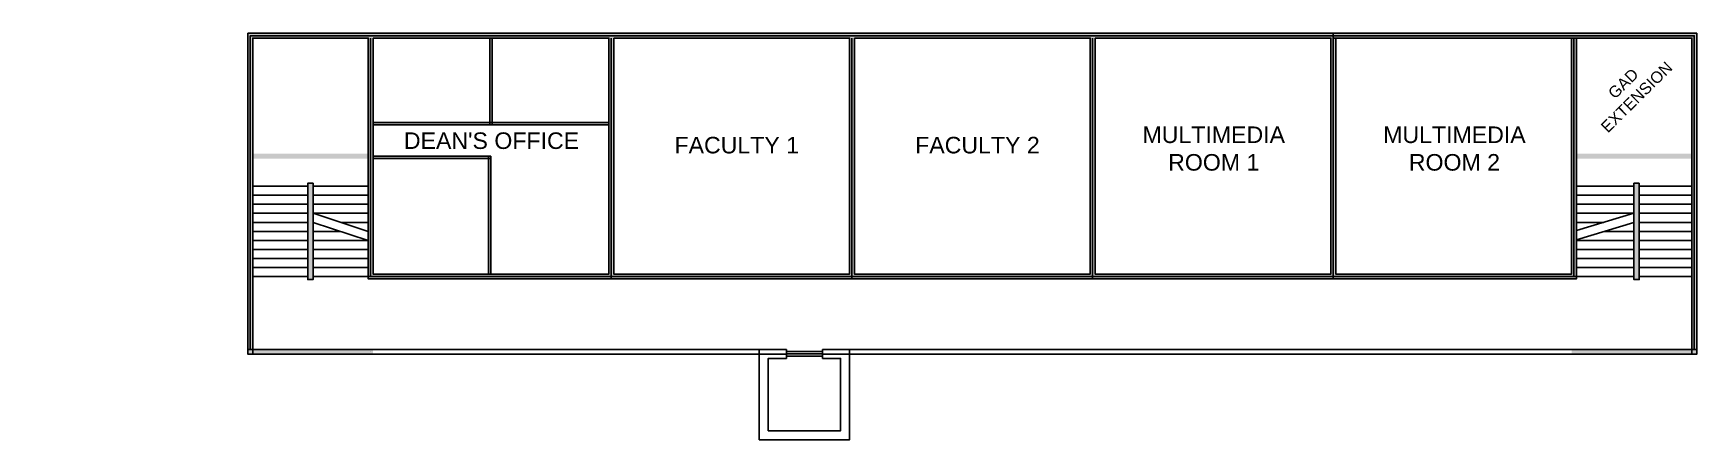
# Model space of a CAD drawing. Header units: centimetres. Extents: x 6412 to 61705, y 10642 to 24142.
import ezdxf

# ---------------------------------------------------------------- set-up
doc = ezdxf.new("R2010")
doc.units = ezdxf.units.CM
doc.layers.add('hatches', color=7, linetype='Continuous')
doc.styles.get("Standard").update_dxf_attribs({"font": 'arial.ttf'})

msp = doc.modelspace()

# ---------------------------------------------------------------- hatches: boundary and pattern name
at = {"layer": 'hatches'}
h = msp.add_hatch(color=256, dxfattribs=at)
h.dxf.hatch_style = 1
h.paths.add_polyline_path([(57625, 23982), (57545, 23982), (57545, 20882), (57545, 16142), (49705, 16142), (49705, 23982), (49625, 23982), (49625, 16062), (57625, 16062)])
h.paths.add_polyline_path([(8106, 15391), (9189, 15391), (9189, 15844), (8106, 15844)], flags=9)
h.paths.add_polyline_path([(6412, 15394), (6949, 15394), (6949, 15847), (6412, 15847)], flags=9)
h.paths.add_polyline_path([(8097, 15392), (8103, 15392), (8103, 15397), (8097, 15397)], flags=9)
h.paths.add_polyline_path([(58192, 15340), (59275, 15340), (59275, 15793), (58192, 15793)], flags=9)
h.paths.add_polyline_path([(60427, 15343), (60964, 15343), (60964, 15797), (60427, 15797)], flags=9)
h.paths.add_polyline_path([(60205, 15342), (60211, 15342), (60211, 15347), (60205, 15347)], flags=9)
h = msp.add_hatch(color=256, dxfattribs=at)
h.dxf.hatch_style = 1
h.paths.add_polyline_path([(49625, 24062), (41625, 24062), (33625, 24062), (25625, 24062), (21625, 24062), (21625, 23982), (25545, 23982), (25545, 20062), (25705, 20062), (25705, 23982), (33545, 23982), (33545, 20062), (33705, 20062), (33705, 23982), (41545, 23982), (41545, 20062), (41705, 20062), (41705, 23982), (49545, 23982), (49545, 20062), (49625, 20062), (49625, 23982)])
h.paths.add_polyline_path([(49625, 24142), (41545, 24142), (33545, 24142), (25545, 24142), (17545, 24142), (13545, 24142), (13545, 24062), (15625, 24062), (17625, 24062), (25625, 24062), (33625, 24062), (41625, 24062), (49625, 24062)])
h = msp.add_hatch(color=256, dxfattribs=at)
h.dxf.hatch_style = 1
h.paths.add_polyline_path([(15625, 24062), (13625, 24062), (13625, 20962), (13625, 19912), (13705, 19912), (13705, 23982), (15625, 23982)])
h.paths.add_polyline_path([(13625, 24062), (13545, 24062), (13545, 20882), (13545, 19912), (13625, 19912), (13625, 20962)])
h = msp.add_hatch(color=256, dxfattribs=at)
h.dxf.hatch_style = 1
h.paths.add_polyline_path([(21625, 24062), (17625, 24062), (15625, 24062), (15625, 23982), (17545, 23982), (17545, 21042), (17545, 20062), (17705, 20062), (17705, 23982), (21625, 23982)])
h = msp.add_hatch(color=256, dxfattribs=at)
h.dxf.hatch_style = 1
h.paths.add_polyline_path([(17625, 23982), (17545, 23982), (17545, 21042), (17545, 16062), (17625, 16062)])
h = msp.add_hatch(color=256, dxfattribs=at)
h.dxf.hatch_style = 1
h.paths.add_polyline_path([(25625, 23982), (25545, 23982), (25545, 16142), (17705, 16142), (17705, 23982), (17625, 23982), (17625, 16062), (25625, 16062)])
h = msp.add_hatch(color=256, dxfattribs=at)
h.dxf.hatch_style = 1
h.paths.add_polyline_path([(21665, 23982), (21625, 23982), (21585, 23982), (21585, 21182), (21665, 21182)])
h.paths.add_polyline_path([(25545, 21182), (21665, 21182), (21665, 21102), (25545, 21102)])
h.paths.add_polyline_path([(21665, 21182), (21585, 21182), (21585, 21102), (21665, 21102)])
h.paths.add_polyline_path([(21585, 21182), (17705, 21182), (17705, 21102), (21585, 21102)])
h.paths.add_polyline_path([(21545, 20062), (17705, 20062), (17705, 19982), (21545, 19982)])
h.paths.add_polyline_path([(21625, 20062), (21545, 20062), (21545, 19982), (21625, 19982)])
h.paths.add_polyline_path([(21625, 19982), (21545, 19982), (21545, 16142), (21625, 16142)])
h = msp.add_hatch(color=256, dxfattribs=at)
h.dxf.hatch_style = 1
h.paths.add_polyline_path([(33625, 23982), (33545, 23982), (33545, 16142), (25705, 16142), (25705, 23982), (25625, 23982), (25625, 16062), (33625, 16062)])
h = msp.add_hatch(color=256, dxfattribs=at)
h.dxf.hatch_style = 1
h.paths.add_polyline_path([(41625, 23982), (41545, 23982), (41545, 16142), (33705, 16142), (33705, 23982), (33625, 23982), (33625, 16062), (41625, 16062)])
h = msp.add_hatch(color=256, dxfattribs=at)
h.dxf.hatch_style = 1
h.paths.add_polyline_path([(49625, 23982), (49545, 23982), (49545, 16142), (41705, 16142), (41705, 23982), (41625, 23982), (41625, 16062), (49625, 16062)])
h = msp.add_hatch(color=256, dxfattribs=at)
h.dxf.hatch_style = 1
h.paths.add_polyline_path([(61625, 24062), (57625, 24062), (53625, 24062), (53625, 23982), (57545, 23982), (61545, 23982), (61545, 21042), (61545, 20062), (61625, 20062)], flags=17)
h.paths.add_polyline_path([(61705, 24142), (57545, 24142), (49625, 24142), (49625, 24062), (57625, 24062), (61625, 24062), (61625, 20962), (61625, 20062), (61705, 20062)])
h.paths.add_polyline_path([(53625, 24062), (49625, 24062), (49625, 23982), (53625, 23982)], flags=17)
h = msp.add_hatch(color=256, dxfattribs=at)
h.dxf.hatch_style = 1
h.paths.add_polyline_path([(57705, 23982), (57625, 23982), (57625, 16062), (57705, 16062)])
h = msp.add_hatch(color=256, dxfattribs=at)
h.dxf.hatch_style = 1
h.paths.add_polyline_path([(61545, 20062), (57705, 20062), (57705, 19982), (61545, 19982)])
h.paths.add_polyline_path([(61545, 20142), (57705, 20142), (57705, 20062), (61545, 20062)])
h.paths.add_polyline_path([(61705, 20062), (61625, 20062), (61625, 19982), (61705, 19982)])
h.paths.add_polyline_path([(61625, 20062), (61545, 20062), (61545, 19982), (61625, 19982)])
h.paths.add_polyline_path([(61705, 19982), (61625, 19982), (61625, 13642), (61705, 13642)])
h.paths.add_polyline_path([(61625, 19982), (61545, 19982), (61545, 13642), (61625, 13642)])
h.paths.add_polyline_path([(13625, 19982), (13545, 19982), (13545, 13642), (13625, 13642)])
h.paths.add_polyline_path([(13705, 19982), (13625, 19982), (13625, 19062), (13625, 13642), (13705, 13642)])
h = msp.add_hatch(color=256, dxfattribs=at)
h.dxf.hatch_style = 1
h.paths.add_polyline_path([(17545, 20142), (13705, 20142), (13705, 20062), (17545, 20062)])
h.paths.add_polyline_path([(17545, 20062), (13705, 20062), (13705, 19982), (17545, 19982)])
h = msp.add_hatch(color=256, dxfattribs=at)
h.dxf.hatch_style = 1
h.paths.add_polyline_path([(15715, 19162), (15535, 19162), (15535, 15962), (15715, 15962)])
h = msp.add_hatch(color=256, dxfattribs=at)
h.dxf.hatch_style = 1
h.paths.add_polyline_path([(59795, 19162), (59615, 19162), (59615, 15962), (59795, 15962)])
h = msp.add_hatch(color=256, dxfattribs=at)
h.dxf.hatch_style = 1
h.paths.add_polyline_path([(57705, 15982), (57705, 16062), (57625, 16062), (49625, 16062), (49625, 15982)])
h.paths.add_polyline_path([(8106, 15391), (9189, 15391), (9189, 15844), (8106, 15844)], flags=9)
h.paths.add_polyline_path([(6412, 15394), (6949, 15394), (6949, 15847), (6412, 15847)], flags=9)
h.paths.add_polyline_path([(8097, 15392), (8103, 15392), (8103, 15397), (8097, 15397)], flags=9)
h.paths.add_polyline_path([(58192, 15340), (59275, 15340), (59275, 15793), (58192, 15793)], flags=9)
h.paths.add_polyline_path([(60427, 15343), (60964, 15343), (60964, 15797), (60427, 15797)], flags=9)
h.paths.add_polyline_path([(60205, 15342), (60211, 15342), (60211, 15347), (60205, 15347)], flags=9)
h = msp.add_hatch(color=256, dxfattribs=at)
h.dxf.hatch_style = 1
h.paths.add_polyline_path([(25625, 16062), (17625, 16062), (17545, 16062), (17545, 15982), (25625, 15982)])
h = msp.add_hatch(color=256, dxfattribs=at)
h.dxf.hatch_style = 1
h.paths.add_polyline_path([(33625, 16062), (25625, 16062), (25625, 15982), (33625, 15982)])
h = msp.add_hatch(color=256, dxfattribs=at)
h.dxf.hatch_style = 1
h.paths.add_polyline_path([(41625, 16062), (33625, 16062), (33625, 15982), (41625, 15982)])
h = msp.add_hatch(color=256, dxfattribs=at)
h.dxf.hatch_style = 1
h.paths.add_polyline_path([(41625, 16062), (41625, 15982), (49625, 15982), (49625, 16062)])
h = msp.add_hatch(color=256, dxfattribs=at)
h.dxf.hatch_style = 1
h.paths.add_polyline_path([(17705, 13642), (13705, 13642), (13705, 13482), (17705, 13482)])
h.paths.add_polyline_path([(13705, 13642), (13545, 13642), (13545, 13482), (13705, 13482)])
h = msp.add_hatch(color=256, dxfattribs=at)
h.dxf.hatch_style = 1
h.paths.add_polyline_path([(61545, 13642), (57545, 13642), (57545, 13482), (61545, 13482)])
h.paths.add_polyline_path([(61705, 13642), (61545, 13642), (61545, 13482), (61705, 13482)])

# ---------------------------------------------------------------- linework, layer by layer
for p, q in [((21585, 23982), (21585, 21102)), ((25545, 23982), (21625, 23982)), ((21665, 23982), (21665, 21102)), ((49625, 23982), (49625, 24142)), ((49625, 23982), (49625, 24142)), ((17705, 21182), (25545, 21182)), ((17705, 21102), (25545, 21102)), ((21625, 20062), (17705, 20062)), ((21625, 19982), (17705, 19982)), ((21545, 20062), (21545, 16142)), ((21625, 20062), (21625, 16142)), ((15535, 19062), (15535, 16062)), ((15715, 19062), (15715, 16062)), ((59615, 19062), (59615, 16062)), ((59795, 19062), (59795, 16062)), ((13705, 13642), (13545, 13642)), ((33545, 13642), (33545, 12702)), ((61545, 13642), (61705, 13642))]:
    msp.add_line(p, q, dxfattribs=at)
for points in [[(17705, 24142), (13545, 24142), (13545, 20882)], [(13705, 13482), (13545, 13482), (13545, 24142), (17705, 24142)], [(13545, 24142), (13545, 13482), (13705, 13482)], [(13625, 24062), (13625, 13642)], [(13625, 24062), (17625, 24062)], [(13625, 24062), (13625, 20962)], [(17625, 24062), (13625, 24062), (13625, 20962)], [(13625, 13642), (13625, 24062)], [(17545, 21042), (17545, 23982), (13705, 23982), (13705, 21042)], [(13705, 23982), (13705, 13642)], [(17545, 24142), (25705, 24142)], [(25705, 15982), (17545, 15982), (17545, 23982)], [(17625, 24062), (25625, 24062)], [(17625, 16062), (17625, 23982)], [(17625, 20962), (17625, 23982)], [(17625, 23982), (17625, 16062)], [(25625, 23982), (25625, 16062), (17625, 16062)], [(17705, 20882), (17705, 23982)], [(17705, 23982), (17705, 16142)], [(25545, 24142), (33705, 24142)], [(25545, 16142), (25545, 23982)], [(25625, 24062), (33625, 24062)], [(33625, 23982), (33625, 16062), (25625, 16062), (25625, 23982)], [(25705, 23982), (25705, 16142)], [(33545, 24142), (41705, 24142)], [(33545, 16142), (33545, 23982)], [(33625, 24062), (41625, 24062)], [(41625, 23982), (41625, 16062), (33625, 16062), (33625, 23982)], [(33705, 23982), (33705, 16142)], [(41545, 24142), (49625, 24142)], [(41545, 24142), (49625, 24142)], [(41545, 16142), (41545, 23982)], [(41545, 16142), (41545, 23982)], [(41625, 24062), (49625, 24062)], [(49625, 23982), (49625, 16062), (41625, 16062), (41625, 23982)], [(41705, 23982), (41705, 16142)], [(49545, 16142), (49545, 23982)], [(49625, 24142), (57705, 24142)], [(61545, 13482), (61705, 13482), (61705, 24142), (49625, 24142)], [(49625, 24062), (57625, 24062)], [(61625, 13642), (61625, 24062), (49625, 24062)], [(57625, 23982), (57625, 16062), (49625, 16062), (49625, 23982)], [(57705, 23982), (57705, 15982), (49625, 15982)], [(49625, 23982), (49625, 16062)], [(61545, 13642), (61545, 23982), (49625, 23982)], [(49625, 16062), (49625, 23982)], [(49705, 23982), (49705, 16142)], [(61705, 20882), (61705, 24142), (57545, 24142)], [(57545, 23982), (57545, 20882)], [(61625, 20962), (61625, 24062), (57625, 24062)], [(57625, 23982), (57625, 20962)], [(57625, 23982), (57625, 20962)], [(61545, 21042), (61545, 23982), (57705, 23982), (57705, 21042)], [(13625, 20962), (13625, 19062)], [(13705, 19062), (15535, 19062)], [(15535, 19062), (13705, 19062)], [(17545, 19062), (15715, 19062)], [(15715, 19062), (17545, 19062)], [(59615, 19062), (57705, 19062)], [(61545, 19062), (59795, 19062)], [(15535, 18762), (13705, 18762)], [(15535, 18461), (13705, 18461)], [(17545, 18762), (15715, 18762)], [(17545, 18461), (15715, 18461)], [(59615, 18762), (57705, 18762)], [(59615, 18461), (57705, 18461)], [(61545, 18762), (59795, 18762)], [(61545, 18461), (59795, 18461)], [(15535, 18162), (13705, 18162)], [(15535, 17861), (13705, 17861)], [(17545, 18162), (15715, 18162)], [(15715, 18162), (17545, 17562), (17545, 17261), (15715, 17862), (15715, 18162)], [(15718, 17861), (15715, 17861)], [(17545, 17861), (16633, 17861)], [(59615, 18162), (57705, 17586)], [(59615, 18162), (57705, 18162)], [(57705, 17285), (59615, 17861), (59615, 18162)], [(58618, 17861), (57705, 17861)], [(61545, 18162), (59795, 18162)], [(61545, 17861), (59795, 17861)], [(15535, 17562), (13705, 17562)], [(15535, 17261), (13705, 17261)], [(16630, 17562), (15715, 17562)], [(17545, 17261), (15715, 17261)], [(57625, 17562), (57625, 17261)], [(59615, 17261), (57705, 17261)], [(59615, 17562), (58623, 17562)], [(61545, 17562), (59795, 17562)], [(61545, 17261), (59795, 17261)], [(15535, 16962), (13705, 16962)], [(15535, 16662), (13705, 16662)], [(17545, 16962), (15715, 16962)], [(17545, 16662), (15715, 16662)], [(59615, 16962), (57705, 16962)], [(59615, 16662), (57705, 16662)], [(61545, 16962), (59795, 16962)], [(61545, 16662), (59795, 16662)], [(15535, 16362), (13705, 16362)], [(15535, 16062), (13705, 16062)], [(17545, 16362), (15715, 16362)], [(17545, 16062), (15715, 16062)], [(17545, 16062), (17625, 16062)], [(25625, 16062), (25625, 15982)], [(33625, 16062), (33625, 15982)], [(41625, 16062), (41625, 15982)], [(49625, 16062), (49625, 15982)], [(49625, 16062), (49625, 15982)], [(59615, 16062), (57625, 16062)], [(59615, 16362), (57695, 16362)], [(61545, 16362), (59795, 16362)], [(61545, 16062), (59795, 16062)], [(33705, 15982), (25545, 15982)], [(41705, 15982), (33545, 15982)], [(49625, 15982), (41545, 15982)], [(49625, 15982), (41545, 15982)], [(49625, 15982), (49545, 15982)], [(49705, 15982), (49625, 15982)], [(13705, 13642), (13705, 13482)], [(13705, 13642), (31444, 13642)], [(13705, 13482), (31445, 13482)], [(17705, 13482), (17705, 13482), (17545, 13482)], [(30545, 13642), (31444, 13642)], [(32645, 13642), (33545, 13642), (33545, 10642), (30545, 10642), (30545, 13642)], [(32645, 13342), (33245, 13342), (33245, 10942), (30845, 10942), (30845, 13342), (31445, 13342)], [(31444, 13642), (31445, 13417), (31445, 13342)], [(31445, 13417), (31445, 13567), (32645, 13567), (32645, 13417), (31445, 13417), (31445, 13492), (32645, 13492), (32645, 13417), (31445, 13417)], [(32645, 13567), (32645, 13642)], [(32645, 13342), (32645, 13642)], [(32645, 13642), (43125, 13642)], [(32645, 13482), (43125, 13482)], [(43125, 13642), (61705, 13642)], [(43125, 13482), (61705, 13482)], [(61545, 13642), (61545, 13482)]]:
    msp.add_lwpolyline(points, dxfattribs=at)
for points in [[(17705, 23982), (25545, 23982), (25545, 16142), (17705, 16142)], [(25705, 23982), (33545, 23982), (33545, 16142), (25705, 16142)], [(33705, 23982), (41545, 23982), (41545, 16142), (33705, 16142)], [(41705, 23982), (49545, 23982), (49545, 16142), (41705, 16142)], [(49705, 23982), (57545, 23982), (57545, 16142), (49705, 16142)], [(15715, 19162), (15535, 19162), (15535, 15962), (15715, 15962)], [(59795, 19162), (59615, 19162), (59615, 15962), (59795, 15962)], [(17625, 13562), (17625, 13562)]]:
    msp.add_lwpolyline(points, close=True, dxfattribs=at)

# ---------------------------------------------------------------- texts
at = {"layer": 'hatches', "insert": (56944, 20452), "char_height": 380, "attachment_point": 1, "rotation": 44.6313}
msp.add_mtext_dynamic_manual_height_columns('\\pxqc;GAD \\PEXTENSION', width=6140.29, gutter_width=12.5, heights=[0], dxfattribs=at)
at = {"layer": 'hatches', "char_height": 550, "attachment_point": 1}
for s, insert in [('\\pxqc;MULTIMEDIA ROOM 1', (42581, 21047)), ('\\pxqc;MULTIMEDIA ROOM 2', (50581, 21047)), ("\\pxqc;DEAN'S OFFICE", (18573, 20850)), ('FACULTY 1', (27726, 20702)), ('FACULTY 2', (35726, 20702))]:
    msp.add_mtext_dynamic_manual_height_columns(s, width=6140.29, gutter_width=12.5, heights=[0], dxfattribs=dict(at, insert=insert))

doc.saveas('drawing.dxf')
